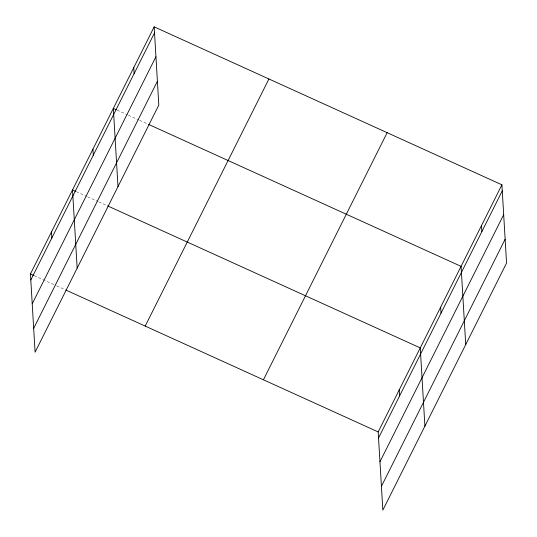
<?xml version="1.0" encoding="UTF-8"?>
<svg xmlns="http://www.w3.org/2000/svg" width="537" height="537" viewBox="0 0 537 537"><rect width="100%" height="100%" fill="white"/><g stroke="black" fill="none" stroke-linecap="round" stroke-linejoin="round"><path stroke-width="0.4" stroke-dasharray="2.69 2.01" d="M117.086 110.098L127.591 114.871M128.336 115.207L138.841 119.979M139.593 120.322L147.843 124.067M76.261 191.649L86.759 196.414M87.511 196.757L98.009 201.523M98.761 201.865L107.762 205.953M34.193 275.662L55.949 285.543M56.7 285.885L64.95 289.631"/><path stroke-width="0.81" d="M154.166 26.85L158.818 105.077L35.093 352.191L30.448 273.957L154.166 26.85L501.907 184.809L506.552 263.043L382.834 510.15L378.182 431.923L501.907 184.809M30.804 279.985L154.522 32.878M32.22 303.814L155.938 56.707M33.677 328.362L157.401 81.255M145.198 326.087L268.923 78.979M263.432 379.793L387.15 132.686M378.545 437.95L502.263 190.836M379.961 461.773L503.679 214.666M381.418 486.321L505.136 239.213M116.341 109.756L113.341 108.393L117.986 186.628M148.588 124.409L461.075 266.359L465.727 344.586M75.509 191.306L72.508 189.944L77.16 268.171M107.762 205.953L420.249 347.902L424.901 426.13M30.448 273.957L33.448 275.32M65.695 289.973L378.182 431.923M481.494 225.587L481.85 231.615M440.662 307.13L441.025 313.158M399.219 389.909L399.575 395.937M133.753 67.622L134.109 73.65M92.928 149.172L93.284 155.2M51.478 231.95L51.834 237.978"/></g></svg>
